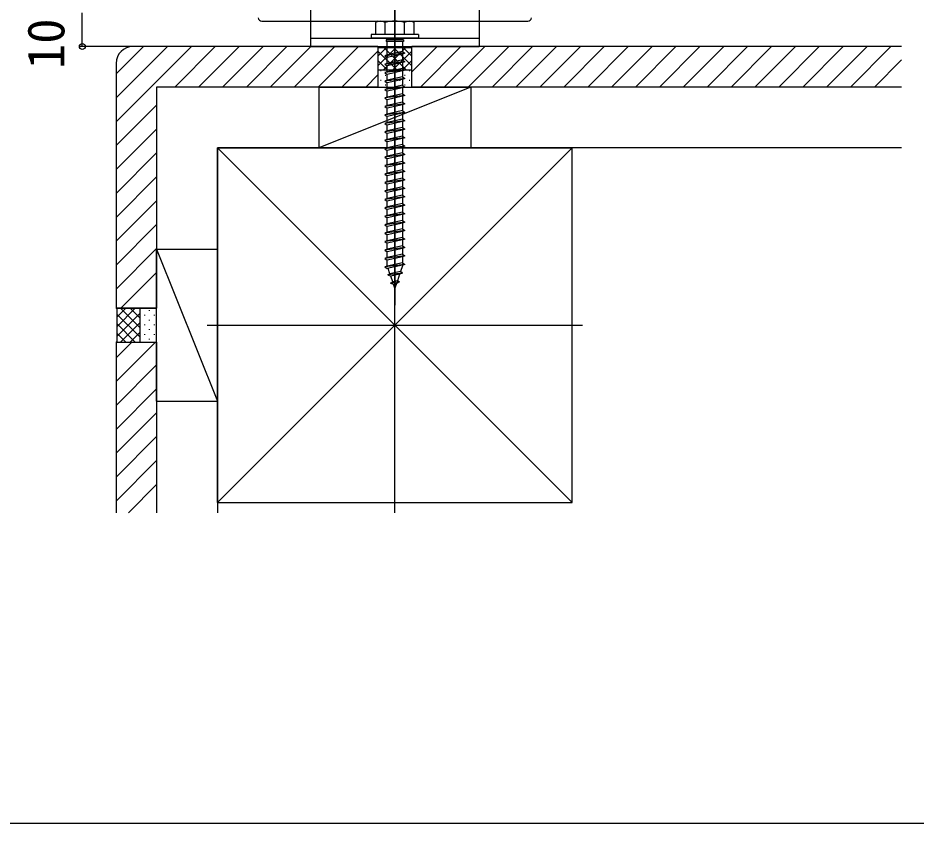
# Model space of a CAD drawing. Units: millimetres, scale not verified. Extents: x -875 to 875, y -1299 to 1291.
# Drawn here: x -59.6 to 206.3, y -1299.2 to -1060.9 of the extents above; entities that cross this region are included whole.
import ezdxf
from ezdxf.enums import TextEntityAlignment as Align

# ---------------------------------------------------------------- set-up
doc = ezdxf.new("R2010")
doc.units = ezdxf.units.MM
doc.header["$LTSCALE"] = 8
for name, color, linetype in [('0-4_YKK_13', 4, 'Continuous'), ('0-5_YKK_D', 6, 'Continuous'), ('0-6_YKK_ZWAK', 7, 'Continuous'), ('0-7_YSS_K', 3, 'Continuous'), ('0-8_YSS_KE', 3, 'Continuous')]:
    doc.layers.add(name, color=color, linetype=linetype)
doc.styles.add('ＭＳ ゴシック', font='')
doc.styles.get('ＭＳ ゴシック').set_extended_font_data('MS Gothic')

msp = doc.modelspace()

# ---------------------------------------------------------------- linework, layer by layer
at = {"layer": '0-4_YKK_13'}
for p, q in [((52, -1057.847), (52, -1145.886)), ((14.113, -1061.847), (90.045, -1061.847)), ((47, -1061.847), (46.25, -1062.28)), ((46.25, -1062.277), (46.25, -1065.847)), ((47, -1061.847), (57, -1061.847)), ((49.113, -1065.847), (49.113, -1062.293)), ((54.887, -1065.847), (54.887, -1062.293)), ((57, -1061.847), (57.75, -1062.28)), ((57.75, -1065.847), (57.75, -1062.277)), ((59, -1065.847), (45, -1065.847)), ((45, -1065.847), (45, -1066.847)), ((57.75, -1065.847), (46.25, -1065.847)), ((59, -1065.847), (59, -1066.847)), ((27, -1066.847), (77, -1066.847)), ((59, -1066.847), (45, -1066.847)), ((49.4, -1067.347), (49.4, -1067.847)), ((54.6, -1067.347), (49.4, -1067.347)), ((54.6, -1067.847), (49.4, -1067.847)), ((49.75, -1066.847), (49.75, -1067.347)), ((49.75, -1071.847), (49.75, -1067.847)), ((54.25, -1066.847), (54.25, -1067.347)), ((54.25, -1067.847), (54.25, -1070.847)), ((54.6, -1067.347), (54.6, -1067.847)), ((27, -1069.347), (77, -1069.347)), ((55, -1071.347), (49, -1072.097)), ((55, -1073.847), (49, -1074.597)), ((54.25, -1071.597), (49.75, -1072.597)), ((49.75, -1074.347), (49.75, -1072.597)), ((54.25, -1073.347), (49.75, -1074.347)), ((54.25, -1071.597), (54.25, -1073.347)), ((54.25, -1073.347), (55, -1073.847)), ((55, -1073.847), (54.25, -1074.097)), ((49.75, -1074.347), (49, -1074.597)), ((49, -1074.597), (49.75, -1075.097)), ((55, -1076.347), (49, -1077.097)), ((54.25, -1074.097), (49.75, -1075.097)), ((49.75, -1076.847), (49.75, -1075.097)), ((54.25, -1074.097), (54.25, -1075.847)), ((55, -1078.847), (49, -1079.597)), ((54.25, -1076.597), (49.75, -1077.597)), ((49.75, -1079.347), (49.75, -1077.597)), ((54.25, -1079.097), (49.75, -1080.097)), ((54.25, -1076.597), (54.25, -1078.347)), ((54.25, -1079.097), (54.25, -1080.847)), ((55, -1081.347), (49, -1082.097)), ((49.75, -1081.847), (49.75, -1080.097)), ((54.25, -1081.597), (49.75, -1082.597)), ((54.25, -1081.597), (54.25, -1083.347)), ((55, -1083.847), (49, -1084.597)), ((49.75, -1084.347), (49.75, -1082.597)), ((54.25, -1084.097), (49.75, -1085.097)), ((54.25, -1084.097), (54.25, -1085.847)), ((55, -1086.347), (49, -1087.097)), ((49.75, -1086.847), (49.75, -1085.097)), ((54.25, -1086.597), (49.75, -1087.597)), ((54.25, -1086.597), (54.25, -1088.347)), ((55, -1088.847), (49, -1089.597)), ((49.75, -1089.347), (49.75, -1087.597)), ((54.25, -1089.097), (49.75, -1090.097)), ((54.25, -1089.097), (54.25, -1090.847)), ((55, -1091.347), (49, -1092.097)), ((49.75, -1091.847), (49.75, -1090.097)), ((54.25, -1091.597), (49.75, -1092.597)), ((54.25, -1091.597), (54.25, -1093.347)), ((55, -1093.847), (49, -1094.597)), ((49.75, -1094.347), (49.75, -1092.597)), ((54.25, -1094.097), (49.75, -1095.097)), ((49.75, -1096.847), (49.75, -1095.097)), ((54.25, -1094.097), (54.25, -1098.347)), ((55, -1096.347), (49, -1097.097)), ((54.25, -1096.597), (49.75, -1097.597)), ((49.75, -1099.347), (49.75, -1097.597)), ((55, -1098.847), (49, -1099.597)), ((54.25, -1099.097), (49.75, -1100.097)), ((49.75, -1101.847), (49.75, -1100.097)), ((54.25, -1099.097), (54.25, -1100.847)), ((55, -1101.347), (49, -1102.097)), ((54.25, -1101.597), (49.75, -1102.597)), ((49.75, -1104.347), (49.75, -1102.597)), ((54.25, -1101.597), (54.25, -1103.347)), ((55, -1103.847), (49, -1104.597)), ((54.25, -1104.097), (49.75, -1105.097)), ((49.75, -1106.847), (49.75, -1105.097)), ((54.25, -1104.097), (54.25, -1105.847)), ((55, -1106.347), (49, -1107.097)), ((54.25, -1106.597), (49.75, -1107.597)), ((49.75, -1109.347), (49.75, -1107.597)), ((54.25, -1106.597), (54.25, -1108.347)), ((55, -1108.847), (49, -1109.597)), ((54.25, -1109.097), (49.75, -1110.097)), ((49.75, -1111.847), (49.75, -1110.097)), ((54.25, -1109.097), (54.25, -1110.847)), ((55, -1111.347), (49, -1112.097)), ((54.25, -1111.597), (49.75, -1112.597)), ((49.75, -1114.347), (49.75, -1112.597)), ((54.25, -1111.597), (54.25, -1113.347)), ((55, -1113.847), (49, -1114.597)), ((55, -1116.347), (49, -1117.097)), ((54.25, -1114.097), (49.75, -1115.097)), ((49.75, -1116.847), (49.75, -1115.097)), ((54.25, -1114.097), (54.25, -1115.847)), ((55, -1118.847), (49, -1119.597)), ((54.25, -1116.597), (49.75, -1117.597)), ((49.75, -1119.347), (49.75, -1117.597)), ((54.25, -1119.097), (49.75, -1120.097)), ((54.25, -1116.597), (54.25, -1118.347)), ((54.25, -1119.097), (54.25, -1120.847)), ((55, -1121.347), (49, -1122.097)), ((49.75, -1121.847), (49.75, -1120.097)), ((54.25, -1121.597), (49.75, -1122.597)), ((54.25, -1121.597), (54.25, -1123.347)), ((55, -1123.847), (49, -1124.597)), ((49.75, -1124.347), (49.75, -1122.597)), ((54.25, -1124.097), (49.75, -1125.097)), ((54.25, -1124.097), (54.25, -1125.847)), ((55, -1126.347), (49, -1127.097)), ((49.75, -1126.847), (49.75, -1125.097)), ((54.25, -1126.597), (49.75, -1127.597)), ((54.25, -1126.597), (54.25, -1128.347)), ((55, -1128.847), (49, -1129.597)), ((49.75, -1129.347), (49.75, -1127.597)), ((54.25, -1129.097), (49.75, -1130.097)), ((54.25, -1129.097), (54.25, -1130.847)), ((55, -1131.347), (49, -1132.097)), ((49.75, -1131.847), (49.75, -1130.097)), ((54.25, -1131.597), (49.75, -1132.597)), ((54.25, -1131.597), (54.25, -1133.347)), ((55, -1133.847), (49, -1134.597)), ((49.75, -1134.312), (49.75, -1132.597)), ((54.25, -1134.097), (49.75, -1135.097)), ((49.761, -1134.344), (49.75, -1134.312)), ((50.561, -1136.667), (50.001, -1135.041)), ((54.25, -1134.312), (53.678, -1135.974)), ((54.25, -1134.097), (54.25, -1134.312)), ((54.313, -1136.433), (49.878, -1136.987)), ((49.878, -1136.987), (50.561, -1136.667)), ((49.878, -1136.987), (50.801, -1137.363)), ((53.678, -1135.974), (50.561, -1136.667)), ((53.398, -1136.786), (50.801, -1137.363)), ((51.36, -1138.989), (50.801, -1137.363)), ((53.398, -1136.786), (52.746, -1138.681)), ((54.313, -1136.433), (53.398, -1136.786)), ((54.313, -1136.433), (53.678, -1135.974)), ((50.703, -1139.384), (51.36, -1138.989)), ((53.414, -1139.045), (50.703, -1139.384)), ((50.703, -1139.384), (51.6, -1139.686)), ((52.746, -1138.681), (51.36, -1138.989)), ((52.466, -1139.493), (51.6, -1139.686)), ((52, -1140.847), (51.6, -1139.686)), ((52.466, -1139.493), (52, -1140.847)), ((53.414, -1139.045), (52.466, -1139.493)), ((53.414, -1139.045), (52.746, -1138.681))]:
    msp.add_line(p, q, dxfattribs=at)
for points in [[(27, -1029.347), (27, -1059.347), (27, -1069.347)], [(77, -1029.347), (77, -1059.347), (77, -1069.347)], [(12.594, -1061.847), (12.609, -1061.847), (12.656, -1061.847), (12.732, -1061.847), (12.836, -1061.847), (12.966, -1061.847), (13.119, -1061.847), (13.294, -1061.847), (13.483, -1061.847), (13.686, -1061.847), (13.897, -1061.847), (14.113, -1061.847)], [(90.045, -1061.847), (90.356, -1061.847), (90.646, -1061.847), (90.903, -1061.847), (91.116, -1061.847), (91.275, -1061.847), (91.373, -1061.847), (91.406, -1061.847)], [(54.25, -1070.847), (49.75, -1071.847), (49, -1072.097), (49.75, -1072.597)], [(54.25, -1070.847), (55, -1071.347), (54.25, -1071.597)], [(54.25, -1075.847), (49.75, -1076.847), (49, -1077.097), (49.75, -1077.597)], [(54.25, -1075.847), (55, -1076.347), (54.25, -1076.597)], [(54.25, -1078.347), (49.75, -1079.347), (49, -1079.597), (49.75, -1080.097)], [(54.25, -1078.347), (55, -1078.847), (54.25, -1079.097)], [(54.25, -1080.847), (49.75, -1081.847), (49, -1082.097), (49.75, -1082.597)], [(54.25, -1080.847), (55, -1081.347), (54.25, -1081.597)], [(54.25, -1083.347), (49.75, -1084.347), (49, -1084.597), (49.75, -1085.097)], [(54.25, -1083.347), (55, -1083.847), (54.25, -1084.097)], [(54.25, -1085.847), (49.75, -1086.847), (49, -1087.097), (49.75, -1087.597)], [(54.25, -1085.847), (55, -1086.347), (54.25, -1086.597)], [(54.25, -1088.347), (49.75, -1089.347), (49, -1089.597), (49.75, -1090.097)], [(54.25, -1088.347), (55, -1088.847), (54.25, -1089.097)], [(54.25, -1090.847), (49.75, -1091.847), (49, -1092.097), (49.75, -1092.597)], [(54.25, -1090.847), (55, -1091.347), (54.25, -1091.597)], [(54.25, -1093.347), (49.75, -1094.347), (49, -1094.597), (49.75, -1095.097)], [(54.25, -1093.347), (55, -1093.847), (54.25, -1094.097)], [(54.25, -1095.847), (49.75, -1096.847), (49, -1097.097), (49.75, -1097.597)], [(54.25, -1095.847), (55, -1096.347), (54.25, -1096.597)], [(54.25, -1098.347), (49.75, -1099.347), (49, -1099.597), (49.75, -1100.097)], [(54.25, -1098.347), (55, -1098.847), (54.25, -1099.097)], [(54.25, -1100.847), (49.75, -1101.847), (49, -1102.097), (49.75, -1102.597)], [(54.25, -1100.847), (55, -1101.347), (54.25, -1101.597)], [(54.25, -1103.347), (49.75, -1104.347), (49, -1104.597), (49.75, -1105.097)], [(54.25, -1103.347), (55, -1103.847), (54.25, -1104.097)], [(54.25, -1105.847), (49.75, -1106.847), (49, -1107.097), (49.75, -1107.597)], [(54.25, -1108.347), (49.75, -1109.347), (49, -1109.597), (49.75, -1110.097)], [(54.25, -1105.847), (55, -1106.347), (54.25, -1106.597)], [(54.25, -1108.347), (55, -1108.847), (54.25, -1109.097)], [(54.25, -1110.847), (49.75, -1111.847), (49, -1112.097), (49.75, -1112.597)], [(54.25, -1110.847), (55, -1111.347), (54.25, -1111.597)], [(54.25, -1113.347), (49.75, -1114.347), (49, -1114.597), (49.75, -1115.097)], [(54.25, -1113.347), (55, -1113.847), (54.25, -1114.097)], [(54.25, -1115.847), (49.75, -1116.847), (49, -1117.097), (49.75, -1117.597)], [(54.25, -1115.847), (55, -1116.347), (54.25, -1116.597)], [(54.25, -1118.347), (49.75, -1119.347), (49, -1119.597), (49.75, -1120.097)], [(54.25, -1118.347), (55, -1118.847), (54.25, -1119.097)], [(54.25, -1120.847), (49.75, -1121.847), (49, -1122.097), (49.75, -1122.597)], [(54.25, -1120.847), (55, -1121.347), (54.25, -1121.597)], [(54.25, -1123.347), (49.75, -1124.347), (49, -1124.597), (49.75, -1125.097)], [(54.25, -1123.347), (55, -1123.847), (54.25, -1124.097)], [(54.25, -1125.847), (49.75, -1126.847), (49, -1127.097), (49.75, -1127.597)], [(54.25, -1125.847), (55, -1126.347), (54.25, -1126.597)], [(54.25, -1128.347), (49.75, -1129.347), (49, -1129.597), (49.75, -1130.097)], [(54.25, -1128.347), (55, -1128.847), (54.25, -1129.097)], [(54.25, -1130.847), (49.75, -1131.847), (49, -1132.097), (49.75, -1132.597)], [(54.25, -1130.847), (55, -1131.347), (54.25, -1131.597)], [(54.25, -1133.347), (49.75, -1134.347), (49, -1134.597), (49.75, -1135.097)], [(54.25, -1133.347), (55, -1133.847), (54.25, -1134.097)]]:
    msp.add_lwpolyline(points, dxfattribs=at)
for centre, radius, start, end in [((12.594, -1060.847), 1, 183.5, 270), ((47.67, -1064.403), 2.556, 55.61575, 123.74822), ((52, -1071.4), 9.553, 72.41205, 107.58795), ((56.33, -1064.403), 2.556, 56.25178, 124.38425), ((91.406, -1060.847), 1, 270, 356.5)]:
    msp.add_arc(centre, radius, start, end, dxfattribs=at)
at = {"layer": '0-5_YKK_D'}
for p, q in [((-40.5, -1069.347), (-40.5, -1059.347)), ((5, -1069.347), (-41.5, -1069.347))]:
    msp.add_line(p, q, dxfattribs=at)
msp.add_circle((-40.5, -1069.347), 0.875, dxfattribs=at)
at = {"layer": '0-6_YKK_ZWAK'}
msp.add_lwpolyline([(-875, -1299.2), (875, -1299.2), (875, 1250.8)], dxfattribs=at)
at = {"layer": '0-7_YSS_K'}
for p, q in [((52, -1207.347), (52, -644.347)), ((-30.5, -1091.636), (-8.211, -1069.347)), ((-30.5, -1084.565), (-15.282, -1069.347)), ((-30.5, -1077.494), (-22.353, -1069.347)), ((47, -1069.347), (-25.5, -1069.347)), ((-13.14, -1081.347), (-1.14, -1069.347)), ((-6.069, -1081.347), (5.931, -1069.347)), ((1.003, -1081.347), (13.003, -1069.347)), ((8.074, -1081.347), (20.074, -1069.347)), ((15.145, -1081.347), (27.145, -1069.347)), ((22.216, -1081.347), (34.216, -1069.347)), ((29.287, -1081.347), (41.287, -1069.347)), ((36.358, -1081.347), (47, -1070.705)), ((47, -1069.347), (47.3, -1069.647)), ((47, -1069.347), (47, -1081.347)), ((47, -1075.033), (52.386, -1069.647)), ((47, -1072.205), (49.558, -1069.647)), ((47, -1070.69), (52.657, -1076.347)), ((47.3, -1069.647), (56.7, -1069.647)), ((48.515, -1076.347), (55.215, -1069.647)), ((48.785, -1069.647), (55.485, -1076.347)), ((51.343, -1076.347), (57, -1070.69)), ((51.614, -1069.647), (57, -1075.033)), ((54.442, -1069.647), (57, -1072.205)), ((57, -1069.347), (56.7, -1069.647)), ((57, -1076.854), (64.507, -1069.347)), ((202, -1069.347), (57, -1069.347)), ((57, -1081.347), (57, -1069.347)), ((59.578, -1081.347), (71.578, -1069.347)), ((66.649, -1081.347), (78.649, -1069.347)), ((73.721, -1081.347), (85.721, -1069.347)), ((80.792, -1081.347), (92.792, -1069.347)), ((87.863, -1081.347), (99.863, -1069.347)), ((94.934, -1081.347), (106.934, -1069.347)), ((102.005, -1081.347), (114.005, -1069.347)), ((109.076, -1081.347), (121.076, -1069.347)), ((116.147, -1081.347), (128.147, -1069.347)), ((123.218, -1081.347), (135.218, -1069.347)), ((130.289, -1081.347), (142.289, -1069.347)), ((137.36, -1081.347), (149.36, -1069.347)), ((144.431, -1081.347), (156.431, -1069.347)), ((151.502, -1081.347), (163.502, -1069.347)), ((158.573, -1081.347), (170.573, -1069.347)), ((165.644, -1081.347), (177.644, -1069.347)), ((172.715, -1081.347), (184.715, -1069.347)), ((179.787, -1081.347), (191.787, -1069.347)), ((186.858, -1081.347), (198.858, -1069.347)), ((47, -1073.518), (49.828, -1076.347)), ((54.172, -1076.347), (57, -1073.518)), ((193.929, -1081.347), (202, -1073.275)), ((-30.5, -1074.347), (-30.5, -1146.847)), ((57, -1076.347), (47, -1076.347)), ((47.757, -1076.447), (47.957, -1076.447)), ((50.586, -1076.447), (50.786, -1076.447)), ((53.414, -1076.447), (53.614, -1076.447)), ((56.243, -1076.447), (56.443, -1076.447)), ((43.429, -1081.347), (47, -1077.776)), ((49.172, -1077.862), (49.372, -1077.862)), ((52, -1077.862), (52.2, -1077.862)), ((54.828, -1077.862), (55.028, -1077.862)), ((-18.5, -1081.347), (-18.5, -1146.847)), ((47, -1081.347), (-18.5, -1081.347)), ((29.5, -1081.347), (29.5, -1099.347)), ((74.5, -1081.347), (29.5, -1099.347)), ((47.757, -1079.276), (47.957, -1079.276)), ((49.172, -1080.69), (49.372, -1080.69)), ((50.586, -1079.276), (50.786, -1079.276)), ((52, -1080.69), (52.2, -1080.69)), ((53.414, -1079.276), (53.614, -1079.276)), ((54.828, -1080.69), (55.028, -1080.69)), ((56.243, -1079.276), (56.443, -1079.276)), ((202, -1081.347), (57, -1081.347)), ((-30.5, -1098.707), (-18.5, -1086.707)), ((-30.5, -1105.778), (-18.5, -1093.778)), ((-0.5, -1099.347), (104.5, -1099.347)), ((-0.5, -1204.347), (-0.5, -1099.347)), ((-0.5, -1099.347), (104.5, -1204.347)), ((104.5, -1099.347), (-0.5, -1204.347)), ((29.5, -1099.347), (74.5, -1099.347)), ((-30.5, -1112.849), (-18.5, -1100.849)), ((-30.5, -1119.92), (-18.5, -1107.92)), ((-30.5, -1126.991), (-18.5, -1114.991)), ((-30.5, -1134.063), (-18.5, -1122.063)), ((-30.5, -1141.134), (-18.5, -1129.134)), ((-18.5, -1129.347), (-0.5, -1174.347)), ((-0.5, -1174.347), (-0.5, -1129.347)), ((-29.142, -1146.847), (-18.5, -1136.205)), ((-30.5, -1146.847), (-18.5, -1146.847)), ((-30.5, -1146.847), (-30.2, -1147.147)), ((-30.2, -1152.233), (-24.814, -1146.847)), ((-30.2, -1149.405), (-27.642, -1146.847)), ((-30.2, -1156.547), (-30.2, -1147.147)), ((-23.5, -1152.504), (-29.157, -1146.847)), ((-23.5, -1149.675), (-26.328, -1146.847)), ((-23.5, -1146.847), (-23.5, -1156.847)), ((-23.399, -1147.604), (-23.399, -1147.404)), ((-20.571, -1147.604), (-20.571, -1147.404)), ((-30.2, -1155.062), (-23.5, -1148.362)), ((-23.5, -1155.332), (-30.2, -1148.632)), ((-23.399, -1150.433), (-23.399, -1150.233)), ((-21.985, -1149.018), (-21.985, -1148.818)), ((-20.571, -1150.433), (-20.571, -1150.233)), ((-19.157, -1149.018), (-19.157, -1148.818)), ((-24.814, -1156.847), (-30.2, -1151.46)), ((-29.157, -1156.847), (-23.5, -1151.19)), ((-23.399, -1153.261), (-23.399, -1153.061)), ((-21.985, -1151.847), (-21.985, -1151.647)), ((-20.571, -1153.261), (-20.571, -1153.061)), ((-19.157, -1151.847), (-19.157, -1151.647)), ((-3.5, -1151.847), (107.5, -1151.847)), ((-27.642, -1156.847), (-30.2, -1154.289)), ((-26.328, -1156.847), (-23.5, -1154.018)), ((-23.399, -1156.089), (-23.399, -1155.889)), ((-21.985, -1154.675), (-21.985, -1154.475)), ((-20.571, -1156.089), (-20.571, -1155.889)), ((-19.157, -1154.675), (-19.157, -1154.475)), ((-30.5, -1156.847), (-30.2, -1156.547)), ((-30.5, -1156.847), (-18.5, -1156.847)), ((-30.5, -1156.847), (-30.5, -1207.347)), ((-30.5, -1168.54), (-18.806, -1156.847)), ((-30.5, -1161.469), (-25.877, -1156.847)), ((-18.5, -1156.847), (-18.5, -1207.347)), ((-30.5, -1175.611), (-18.5, -1163.611)), ((-30.5, -1182.683), (-18.5, -1170.683)), ((-18.5, -1174.347), (-0.5, -1174.347)), ((-30.5, -1189.754), (-18.5, -1177.754)), ((-30.5, -1196.825), (-18.5, -1184.825)), ((-30.5, -1203.896), (-18.5, -1191.896)), ((-26.88, -1207.347), (-18.5, -1198.967))]:
    msp.add_line(p, q, dxfattribs=at)
for points in [[(47, -1069.347), (47, -1081.347), (57, -1081.347), (57, -1069.347)], [(29.5, -1081.347), (74.5, -1081.347), (74.5, -1099.347)], [(-0.5, -1204.347), (104.5, -1204.347), (104.5, -1099.347)], [(-18.5, -1174.347), (-18.5, -1129.347), (-0.5, -1129.347)], [(-30.5, -1156.847), (-18.5, -1156.847), (-18.5, -1146.847), (-30.5, -1146.847)]]:
    msp.add_lwpolyline(points, dxfattribs=at)
msp.add_arc((-25.5, -1074.347), 5, 90, 180, dxfattribs=at)
at = {"layer": '0-8_YSS_KE'}
msp.add_lwpolyline([(202, -1099.347), (-0.5, -1099.347), (-0.5, -1207.347)], dxfattribs=at)

# ---------------------------------------------------------------- texts
at = {"layer": '0-5_YKK_D', "style": 'ＭＳ ゴシック'}
msp.add_text('10', height=11, rotation=90, dxfattribs=at).set_placement((-42.5, -1076.023), align=Align.BOTTOM_LEFT)

doc.saveas('drawing.dxf')
